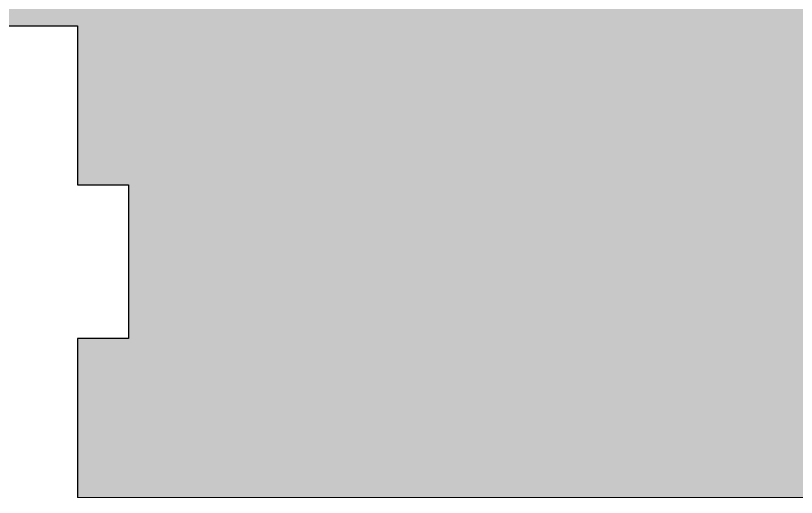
# Model space of a CAD drawing. Header units: inches. Extents: x -4061 to -1937, y 9836 to 11171.
# Drawn here: x -3179.88 to -3170.35, y 10355.19 to 10361.06 of the extents above; entities that cross this region are included whole.
import ezdxf

# ---------------------------------------------------------------- set-up
doc = ezdxf.new("R2010")
doc.units = ezdxf.units.IN
doc.header["$MEASUREMENT"] = 0
for name, color, linetype, lineweight in [('A-DOOR', 31, 'Continuous', 18), ('A-DOOR-FRAM', 31, 'Continuous', 30), ('I-WALL', 2, 'Continuous', 18), ('I-WALL-1', 2, 'Continuous', 5)]:
    doc.layers.add(name, color=color, linetype=linetype, lineweight=lineweight)

# ---------------------------------------------------------------- blocks, each defined once
blk = doc.blocks.new('HOLLOW METAL - UNIT DOOR-1960771-ENLARGED RCP - 1ST FLOOR PLAN - WEST')
at = {"layer": 'A-DOOR-FRAM'}
for p, q in [((-20, 2.5), (-18, 2.5)), ((-18, 2.5), (-18, 0.5625)), ((-18, 0.5625), (-17.375, 0.5625)), ((-17.375, 0.5625), (-17.375, -1.3125)), ((-18, -1.3125), (-18, -3.25)), ((-17.375, -1.3125), (-18, -1.3125))]:
    blk.add_line(p, q, dxfattribs=at)

msp = doc.modelspace()

# ---------------------------------------------------------------- hatches: boundary and pattern name
at = {"layer": 'I-WALL-1'}
msp.add_hatch(color=256, dxfattribs=at).paths.add_polyline_path([(-3179.1237, 10355.1894), (-3143.1237, 10355.1894), (-3143.1237, 10357.1269), (-3143.7487, 10357.1269), (-3143.7487, 10359.0019), (-3143.1237, 10359.0019), (-3143.1237, 10360.9394), (-3141.1237, 10360.9394), (-3141.1237, 10361.1894), (-3181.1237, 10361.1894), (-3181.1237, 10360.9394), (-3179.1237, 10360.9394), (-3179.1237, 10359.0019), (-3178.4987, 10359.0019), (-3178.4987, 10357.1269), (-3179.1237, 10357.1269), (-3179.1237, 10355.8144)], flags=0)

# ---------------------------------------------------------------- linework, layer by layer
at = {"layer": 'I-WALL'}
msp.add_line((-3179.1237, 10355.1894), (-3144.8737, 10355.1894), dxfattribs=at)

# ---------------------------------------------------------------- block references
at = {"layer": 'A-DOOR'}
msp.add_blockref('HOLLOW METAL - UNIT DOOR-1960771-ENLARGED RCP - 1ST FLOOR PLAN - WEST', (-3161.1237, 10358.4394), dxfattribs=at)

doc.saveas('drawing.dxf')
